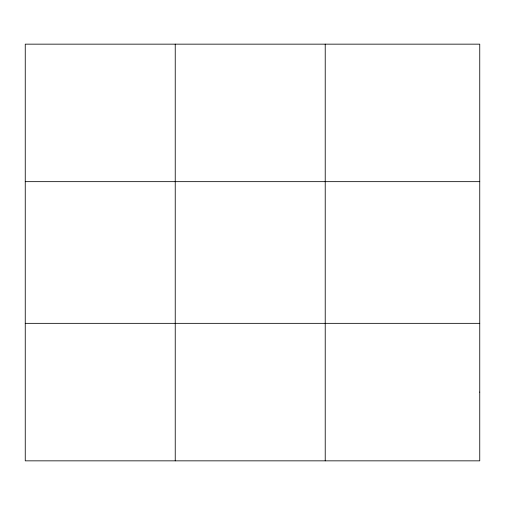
<?xml version="1.0" encoding="UTF-8"?>
<svg xmlns="http://www.w3.org/2000/svg" width="505" height="505" viewBox="0 0 505 505"><rect width="100%" height="100%" fill="white"/><g stroke="black" fill="none" stroke-linecap="round" stroke-linejoin="round"><path stroke-width="0.76" d="M175.235 44.156L175.235 460.844M325.22 44.156L325.22 460.844M25.25 181.661L479.75 181.661M25.25 323.339L479.75 323.339M479.75 392.088L479.75 460.844L25.25 460.844L25.25 44.156L479.75 44.156L479.75 392.088"/></g></svg>
